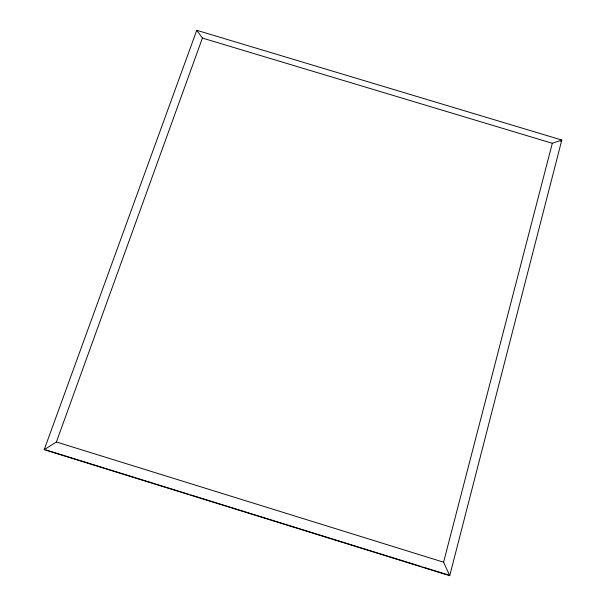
<?xml version="1.0" encoding="UTF-8"?>
<svg xmlns="http://www.w3.org/2000/svg" width="606" height="606" viewBox="0 0 606 606"><rect width="100%" height="100%" fill="white"/><g stroke="black" fill="none" stroke-linecap="round" stroke-linejoin="round"><path stroke-width="0.91" d="M448.167 574.897L449.728 575.7L443.584 562.194L552.308 143.296L561.807 140.039L449.728 575.7L44.193 449.69L196.753 30.3L561.807 140.039L560.664 141.418M44.193 449.69L56.403 441.986L202.412 38.064L196.753 30.3M202.412 38.064L552.308 143.296M56.403 441.986L443.584 562.194M46.207 450L188.921 494.344M190.731 494.905L421.072 566.474M422.874 567.042L447.266 574.617"/></g></svg>
